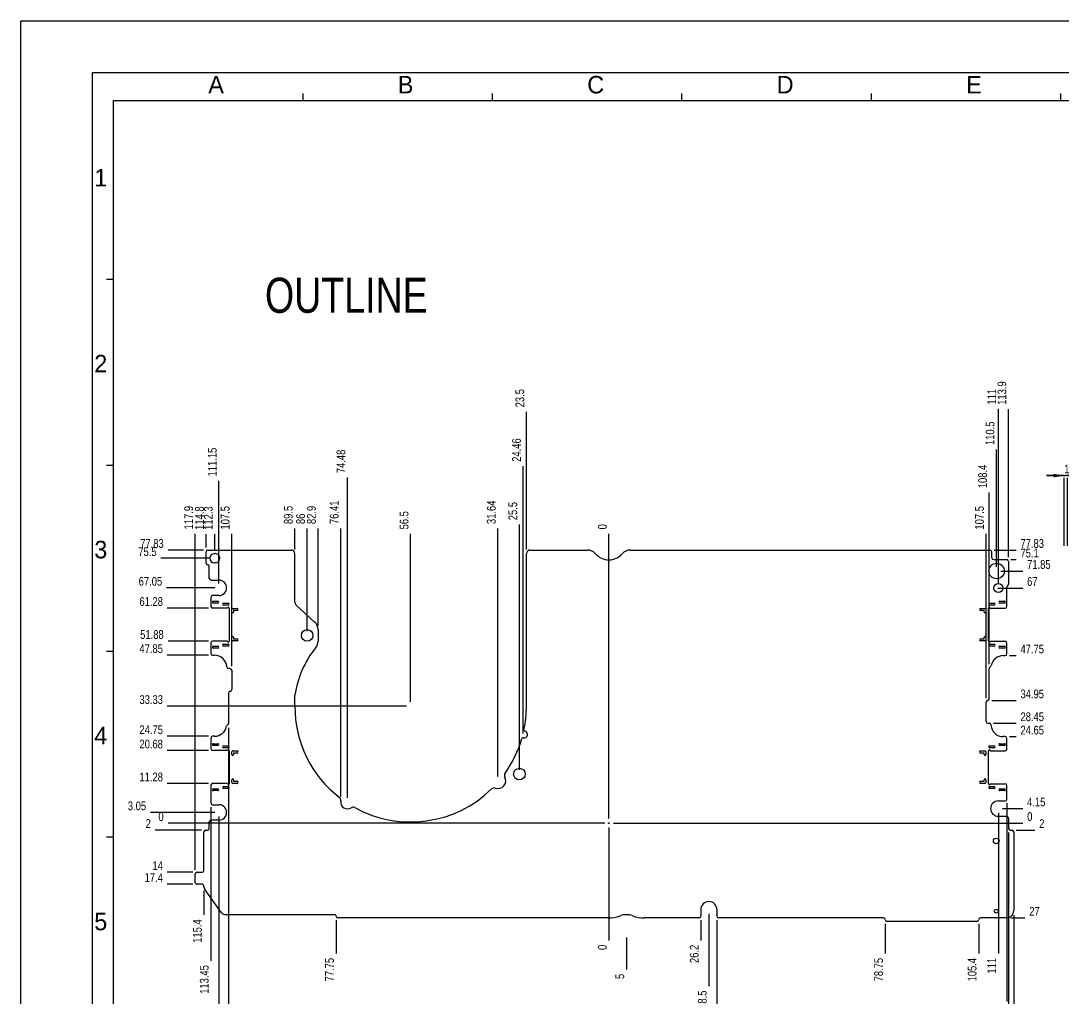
# Model space of a CAD drawing. Header units: millimetres. Extents: x 0 to 594, y 0 to 420.
# Drawn here: x 0 to 297.1, y 141.5 to 420 of the extents above; entities that cross this region are included whole.
import ezdxf

# ---------------------------------------------------------------- set-up
doc = ezdxf.new("R2010")
doc.units = ezdxf.units.MM
doc.header["$LTSCALE"] = 32.67
doc.layers.get('0').update_dxf_attribs({"linetype": 'CONTINUOUS'})
doc.styles.get("Standard").update_dxf_attribs({"font": 'txt', "width": 0.8})
doc.styles.add('TEXTSTYLE_2', font='txt')
doc.dimstyles.new('DIMSTYLE_1', dxfattribs={"dimtxt": 2.5, "dimasz": 3, "dimexe": 1.5, "dimexo": 1.2, "dimtad": 1, "dimdsep": 46, "dimtxsty": 'STANDARD', "dimblk": '_FILLED', "dimblk1": '_FILLED', "dimblk2": '_FILLED', "dimcen": 0.09, "dimazin": 2, "dimtp": 0.01, "dimtm": 0.01, "dimtfac": 1, "dimtofl": 0, "dimtmove": 0, "dimatfit": 3, "dimldrblk": '_FILLED', "dimfxl": 1, "dimtolj": 1, "dimarcsym": 0})
doc.dimstyles.new('DIMSTYLE_4', dxfattribs={"dimtxt": 2.5, "dimasz": 3, "dimexe": 1.5, "dimexo": 1.2, "dimtad": 0, "dimtih": 1, "dimtoh": 1, "dimdsep": 46, "dimtxsty": 'STANDARD', "dimblk": '_FILLED', "dimblk1": '_FILLED', "dimblk2": '_FILLED', "dimcen": 0.09, "dimazin": 2, "dimtp": 0.01, "dimtm": 0.01, "dimtfac": 1, "dimtofl": 0, "dimtmove": 0, "dimatfit": 3, "dimldrblk": '_FILLED', "dimfxl": 1, "dimtolj": 1, "dimarcsym": 0})

# ---------------------------------------------------------------- blocks, each defined once
blk = doc.blocks.new('_FILLED')
at = {"color": 0, "linetype": 'BYBLOCK'}
blk.add_solid([(0, 0), (-1, 0.167), (-1, -0.167)], dxfattribs=at)
blk = doc.blocks.new('*D0')
at = {"color": 7, "linetype": 'CONTINUOUS'}
for p, q in [((297.35, 290.39), (292.35, 290.39)), ((292.35, 290.39), (297.85, 290.39)), ((297.35, 270.38), (297.35, 289.76)), ((303.35, 290.39), (297.85, 290.39)), ((298.35, 290.39), (303.35, 290.39)), ((298.35, 270.38), (298.35, 289.76))]:
    blk.add_line(p, q, dxfattribs=at)
at = {"color": 7, "linetype": 'CONTINUOUS', "xscale": 3, "yscale": 3, "zscale": 3}
blk.add_blockref('_FILLED', (297.35, 290.39), dxfattribs=at)
at = {"color": 7, "linetype": 'CONTINUOUS', "xscale": 3, "yscale": 3, "zscale": 3, "rotation": 180}
blk.add_blockref('_FILLED', (298.35, 290.39), dxfattribs=at)
at = {"color": 7, "linetype": 'CONTINUOUS', "insert": (298.11, 293.51), "char_height": 2.5, "width": 2, "attachment_point": 2, "line_spacing_factor": 0.9}
blk.add_mtext('1', dxfattribs=at)
blk = doc.blocks.new('*D3')
at = {"color": 7, "linetype": 'CONTINUOUS'}
blk.add_line((51.5, 189.35), (38.31, 189.35), dxfattribs=at)
at = {"color": 7, "linetype": 'CONTINUOUS', "insert": (37.06, 192.47), "char_height": 2.5, "width": 2, "attachment_point": 3, "line_spacing_factor": 0.9}
blk.add_mtext('2', dxfattribs=at)
blk = doc.blocks.new('*D4')
at = {"color": 7, "linetype": 'CONTINUOUS'}
blk.add_line((166.4, 191.35), (41.96, 191.35), dxfattribs=at)
at = {"color": 7, "linetype": 'CONTINUOUS', "insert": (40.71, 194.47), "char_height": 2.5, "width": 2, "attachment_point": 3, "line_spacing_factor": 0.9}
blk.add_mtext('0', dxfattribs=at)
blk = doc.blocks.new('*D5')
at = {"color": 7, "linetype": 'CONTINUOUS'}
blk.add_line((49, 177.35), (41.74, 177.35), dxfattribs=at)
at = {"color": 7, "linetype": 'CONTINUOUS', "insert": (40.49, 180.47), "char_height": 2.5, "width": 4, "attachment_point": 3, "line_spacing_factor": 0.9}
blk.add_mtext('14', dxfattribs=at)
blk = doc.blocks.new('*D6')
at = {"color": 7, "linetype": 'CONTINUOUS'}
blk.add_line((49, 173.95), (41.74, 173.95), dxfattribs=at)
at = {"color": 7, "linetype": 'CONTINUOUS', "insert": (40.49, 177.07), "char_height": 2.5, "width": 8, "attachment_point": 3, "line_spacing_factor": 0.9}
blk.add_mtext('17.4', dxfattribs=at)
blk = doc.blocks.new('*D7')
at = {"color": 7, "linetype": 'CONTINUOUS'}
blk.add_line((53.45, 202.62), (41.74, 202.62), dxfattribs=at)
at = {"color": 7, "linetype": 'CONTINUOUS', "insert": (40.49, 205.75), "char_height": 2.5, "width": 10, "attachment_point": 3, "line_spacing_factor": 0.9}
blk.add_mtext('11.28', dxfattribs=at)
blk = doc.blocks.new('*D8')
at = {"color": 7, "linetype": 'CONTINUOUS'}
blk.add_line((53.45, 212.02), (41.74, 212.02), dxfattribs=at)
at = {"color": 7, "linetype": 'CONTINUOUS', "insert": (40.49, 215.15), "char_height": 2.5, "width": 10, "attachment_point": 3, "line_spacing_factor": 0.9}
blk.add_mtext('20.68', dxfattribs=at)
blk = doc.blocks.new('*D9')
at = {"color": 7, "linetype": 'CONTINUOUS'}
blk.add_line((53.45, 216.1), (41.74, 216.1), dxfattribs=at)
at = {"color": 7, "linetype": 'CONTINUOUS', "insert": (40.49, 219.22), "char_height": 2.5, "width": 10, "attachment_point": 3, "line_spacing_factor": 0.9}
blk.add_mtext('24.75', dxfattribs=at)
blk = doc.blocks.new('*D10')
at = {"color": 7, "linetype": 'CONTINUOUS'}
blk.add_line((53.45, 239.2), (41.74, 239.2), dxfattribs=at)
at = {"color": 7, "linetype": 'CONTINUOUS', "insert": (40.49, 242.32), "char_height": 2.5, "width": 10, "attachment_point": 3, "line_spacing_factor": 0.9}
blk.add_mtext('47.85', dxfattribs=at)
blk = doc.blocks.new('*D11')
at = {"color": 7, "linetype": 'CONTINUOUS'}
blk.add_line((53.45, 252.62), (41.74, 252.62), dxfattribs=at)
at = {"color": 7, "linetype": 'CONTINUOUS', "insert": (40.49, 255.75), "char_height": 2.5, "width": 10, "attachment_point": 3, "line_spacing_factor": 0.9}
blk.add_mtext('61.28', dxfattribs=at)
blk = doc.blocks.new('*D12')
at = {"color": 7, "linetype": 'CONTINUOUS'}
blk.add_line((53.45, 243.22), (41.96, 243.22), dxfattribs=at)
at = {"color": 7, "linetype": 'CONTINUOUS', "insert": (40.71, 246.35), "char_height": 2.5, "width": 10, "attachment_point": 3, "line_spacing_factor": 0.9}
blk.add_mtext('51.88', dxfattribs=at)
blk = doc.blocks.new('*D13')
at = {"color": 7, "linetype": 'CONTINUOUS'}
blk.add_line((166.3, 191.35), (41.96, 191.35), dxfattribs=at)
at = {"color": 7, "linetype": 'CONTINUOUS', "insert": (40.71, 194.47), "char_height": 2.5, "width": 2, "attachment_point": 3, "line_spacing_factor": 0.9}
blk.add_mtext('0', dxfattribs=at)
blk = doc.blocks.new('*D14')
at = {"color": 7, "linetype": 'CONTINUOUS'}
blk.add_line((52.1, 269.18), (41.96, 269.18), dxfattribs=at)
at = {"color": 7, "linetype": 'CONTINUOUS', "insert": (40.71, 272.3), "char_height": 2.5, "width": 10, "attachment_point": 3, "line_spacing_factor": 0.9}
blk.add_mtext('77.83', dxfattribs=at)
blk = doc.blocks.new('*D15')
at = {"color": 7, "linetype": 'CONTINUOUS'}
blk.add_line((277.4, 269.18), (283.66, 269.18), dxfattribs=at)
at = {"color": 7, "linetype": 'CONTINUOUS', "insert": (284.91, 272.3), "char_height": 2.5, "width": 10, "attachment_point": 1, "line_spacing_factor": 0.9}
blk.add_mtext('77.83', dxfattribs=at)
blk = doc.blocks.new('*D16')
at = {"color": 7, "linetype": 'CONTINUOUS'}
blk.add_line((168.9, 191.35), (285.58, 191.35), dxfattribs=at)
at = {"color": 7, "linetype": 'CONTINUOUS', "insert": (286.83, 194.47), "char_height": 2.5, "width": 2, "attachment_point": 1, "line_spacing_factor": 0.9}
blk.add_mtext('0', dxfattribs=at)
blk = doc.blocks.new('*D17')
at = {"color": 7, "linetype": 'CONTINUOUS'}
blk.add_line((282.2, 266.45), (283.66, 266.45), dxfattribs=at)
at = {"color": 7, "linetype": 'CONTINUOUS', "insert": (284.91, 269.57), "char_height": 2.5, "width": 8, "attachment_point": 1, "line_spacing_factor": 0.9}
blk.add_mtext('75.1', dxfattribs=at)
blk = doc.blocks.new('*D18')
at = {"color": 7, "linetype": 'CONTINUOUS'}
blk.add_line((281.75, 239.1), (283.66, 239.1), dxfattribs=at)
at = {"color": 7, "linetype": 'CONTINUOUS', "insert": (284.91, 242.22), "char_height": 2.5, "width": 10, "attachment_point": 1, "line_spacing_factor": 0.9}
blk.add_mtext('47.75', dxfattribs=at)
blk = doc.blocks.new('*D19')
at = {"color": 7, "linetype": 'CONTINUOUS'}
blk.add_line((276.75, 226.3), (283.66, 226.3), dxfattribs=at)
at = {"color": 7, "linetype": 'CONTINUOUS', "insert": (284.91, 229.42), "char_height": 2.5, "width": 10, "attachment_point": 1, "line_spacing_factor": 0.9}
blk.add_mtext('34.95', dxfattribs=at)
blk = doc.blocks.new('*D20')
at = {"color": 7, "linetype": 'CONTINUOUS'}
blk.add_line((277.2, 219.8), (283.66, 219.8), dxfattribs=at)
at = {"color": 7, "linetype": 'CONTINUOUS', "insert": (284.91, 222.92), "char_height": 2.5, "width": 10, "attachment_point": 1, "line_spacing_factor": 0.9}
blk.add_mtext('28.45', dxfattribs=at)
blk = doc.blocks.new('*D21')
at = {"color": 7, "linetype": 'CONTINUOUS'}
blk.add_line((281.75, 216), (283.66, 216), dxfattribs=at)
at = {"color": 7, "linetype": 'CONTINUOUS', "insert": (284.91, 219.12), "char_height": 2.5, "width": 10, "attachment_point": 1, "line_spacing_factor": 0.9}
blk.add_mtext('24.65', dxfattribs=at)
blk = doc.blocks.new('*D22')
at = {"color": 7, "linetype": 'CONTINUOUS'}
blk.add_line((282.2, 164.35), (286.17, 164.35), dxfattribs=at)
at = {"color": 7, "linetype": 'CONTINUOUS', "insert": (287.42, 167.47), "char_height": 2.5, "width": 4, "attachment_point": 1, "line_spacing_factor": 0.9}
blk.add_mtext('27', dxfattribs=at)
blk = doc.blocks.new('*D23')
at = {"color": 7, "linetype": 'CONTINUOUS'}
blk.add_line((276, 236.65), (276, 285.56), dxfattribs=at)
at = {"color": 7, "linetype": 'CONTINUOUS', "insert": (272.87, 286.81), "char_height": 2.5, "width": 10, "attachment_point": 1, "rotation": 90, "line_spacing_factor": 0.9}
blk.add_mtext('108.4', dxfattribs=at)
blk = doc.blocks.new('*D24')
at = {"color": 7, "linetype": 'CONTINUOUS'}
blk.add_line((167.6, 192.65), (167.6, 273.81), dxfattribs=at)
at = {"color": 7, "linetype": 'CONTINUOUS', "insert": (164.47, 275.06), "char_height": 2.5, "width": 2, "attachment_point": 1, "rotation": 90, "line_spacing_factor": 0.9}
blk.add_mtext('0', dxfattribs=at)
blk = doc.blocks.new('*D25')
at = {"color": 7, "linetype": 'CONTINUOUS'}
blk.add_line((275.1, 227), (275.1, 273.77), dxfattribs=at)
at = {"color": 7, "linetype": 'CONTINUOUS', "insert": (271.97, 275.02), "char_height": 2.5, "width": 10, "attachment_point": 1, "rotation": 90, "line_spacing_factor": 0.9}
blk.add_mtext('107.5', dxfattribs=at)
blk = doc.blocks.new('*D26')
at = {"color": 7, "linetype": 'CONTINUOUS'}
blk.add_line((60.1, 236.1), (60.1, 273.77), dxfattribs=at)
at = {"color": 7, "linetype": 'CONTINUOUS', "insert": (56.97, 275.02), "char_height": 2.5, "width": 10, "attachment_point": 1, "rotation": 90, "line_spacing_factor": 0.9}
blk.add_mtext('107.5', dxfattribs=at)
blk = doc.blocks.new('*D27')
at = {"color": 7, "linetype": 'CONTINUOUS'}
blk.add_line((49.7, 178.05), (49.7, 273.82), dxfattribs=at)
at = {"color": 7, "linetype": 'CONTINUOUS', "insert": (46.57, 275.07), "char_height": 2.5, "width": 10, "attachment_point": 1, "rotation": 90, "line_spacing_factor": 0.9}
blk.add_mtext('117.9', dxfattribs=at)
blk = doc.blocks.new('*D28')
at = {"color": 7, "linetype": 'CONTINUOUS'}
blk.add_line((59.2, 218.55), (59.2, 120.7), dxfattribs=at)
at = {"color": 7, "linetype": 'CONTINUOUS', "insert": (56.07, 119.45), "char_height": 2.5, "width": 10, "attachment_point": 3, "rotation": 90, "line_spacing_factor": 0.9}
blk.add_mtext('108.4', dxfattribs=at)
blk = doc.blocks.new('*D29')
at = {"color": 7, "linetype": 'CONTINUOUS'}
blk.add_line((167.6, 190.05), (167.6, 157.93), dxfattribs=at)
at = {"color": 7, "linetype": 'CONTINUOUS', "insert": (164.47, 156.68), "char_height": 2.5, "width": 2, "attachment_point": 3, "rotation": 90, "line_spacing_factor": 0.9}
blk.add_mtext('0', dxfattribs=at)
blk = doc.blocks.new('*D30')
at = {"color": 7, "linetype": 'CONTINUOUS'}
blk.add_line((54.15, 195.9), (54.15, 152.13), dxfattribs=at)
at = {"color": 7, "linetype": 'CONTINUOUS', "insert": (51.02, 150.88), "char_height": 2.5, "width": 12, "attachment_point": 3, "rotation": 90, "line_spacing_factor": 0.9}
blk.add_mtext('113.45', dxfattribs=at)
blk = doc.blocks.new('*D31')
at = {"color": 7, "linetype": 'CONTINUOUS'}
blk.add_line((52.2, 172.03), (52.2, 165.19), dxfattribs=at)
at = {"color": 7, "linetype": 'CONTINUOUS', "insert": (49.07, 163.94), "char_height": 2.5, "width": 10, "attachment_point": 3, "rotation": 90, "line_spacing_factor": 0.9}
blk.add_mtext('115.4', dxfattribs=at)
blk = doc.blocks.new('*D32')
at = {"color": 7, "linetype": 'CONTINUOUS'}
blk.add_line((193.8, 163.65), (193.8, 157.93), dxfattribs=at)
at = {"color": 7, "linetype": 'CONTINUOUS', "insert": (190.67, 156.68), "char_height": 2.5, "width": 8, "attachment_point": 3, "rotation": 90, "line_spacing_factor": 0.9}
blk.add_mtext('26.2', dxfattribs=at)
blk = doc.blocks.new('*D33')
at = {"color": 7, "linetype": 'CONTINUOUS'}
blk.add_line((198.4, 163.65), (198.4, 134.26), dxfattribs=at)
at = {"color": 7, "linetype": 'CONTINUOUS', "insert": (195.27, 133.01), "char_height": 2.5, "width": 8, "attachment_point": 3, "rotation": 90, "line_spacing_factor": 0.9}
blk.add_mtext('30.8', dxfattribs=at)
blk = doc.blocks.new('*D34')
at = {"color": 7, "linetype": 'CONTINUOUS'}
blk.add_line((283, 165.15), (283, 112.04), dxfattribs=at)
at = {"color": 7, "linetype": 'CONTINUOUS', "insert": (279.87, 110.79), "char_height": 2.5, "width": 10, "attachment_point": 3, "rotation": 90, "line_spacing_factor": 0.9}
blk.add_mtext('115.4', dxfattribs=at)
blk = doc.blocks.new('*D35')
at = {"color": 7, "linetype": 'CONTINUOUS'}
blk.add_line((281.5, 188.65), (281.5, 125.76), dxfattribs=at)
at = {"color": 7, "linetype": 'CONTINUOUS', "insert": (278.37, 124.51), "char_height": 2.5, "width": 10, "attachment_point": 3, "rotation": 90, "line_spacing_factor": 0.9}
blk.add_mtext('113.9', dxfattribs=at)
blk = doc.blocks.new('*D36')
at = {"color": 7, "linetype": 'CONTINUOUS'}
blk.add_line((281.05, 197), (281.05, 140.52), dxfattribs=at)
at = {"color": 7, "linetype": 'CONTINUOUS', "insert": (277.92, 139.27), "char_height": 2.5, "width": 12, "attachment_point": 3, "rotation": 90, "line_spacing_factor": 0.9}
blk.add_mtext('113.45', dxfattribs=at)
blk = doc.blocks.new('*D45')
at = {"color": 7, "linetype": 'CONTINUOUS'}
blk.add_line((53.95, 266.85), (39.94, 266.85), dxfattribs=at)
at = {"color": 7, "linetype": 'CONTINUOUS', "insert": (38.69, 269.97), "char_height": 2.5, "width": 8, "attachment_point": 3, "line_spacing_factor": 0.9}
blk.add_mtext('75.5', dxfattribs=at)
blk = doc.blocks.new('*D46')
at = {"color": 7, "linetype": 'CONTINUOUS'}
blk.add_line((166.3, 191.35), (41.95, 191.35), dxfattribs=at)
at = {"color": 7, "linetype": 'CONTINUOUS', "insert": (40.7, 194.47), "char_height": 2.5, "width": 2, "attachment_point": 3, "line_spacing_factor": 0.9}
blk.add_mtext('0', dxfattribs=at)
blk = doc.blocks.new('*D47')
at = {"color": 7, "linetype": 'CONTINUOUS'}
blk.add_line((55.25, 258.4), (41.52, 258.4), dxfattribs=at)
at = {"color": 7, "linetype": 'CONTINUOUS', "insert": (40.27, 261.52), "char_height": 2.5, "width": 10, "attachment_point": 3, "line_spacing_factor": 0.9}
blk.add_mtext('67.05', dxfattribs=at)
blk = doc.blocks.new('*D48')
at = {"color": 7, "linetype": 'CONTINUOUS'}
blk.add_line((55.25, 194.4), (36.95, 194.4), dxfattribs=at)
at = {"color": 7, "linetype": 'CONTINUOUS', "insert": (35.7, 197.52), "char_height": 2.5, "width": 8, "attachment_point": 3, "line_spacing_factor": 0.9}
blk.add_mtext('3.05', dxfattribs=at)
blk = doc.blocks.new('*D49')
at = {"color": 7, "linetype": 'CONTINUOUS'}
blk.add_line((52.8, 269.88), (52.8, 273.68), dxfattribs=at)
at = {"color": 7, "linetype": 'CONTINUOUS', "insert": (49.67, 274.93), "char_height": 2.5, "width": 10, "attachment_point": 1, "rotation": 90, "line_spacing_factor": 0.9}
blk.add_mtext('114.8', dxfattribs=at)
blk = doc.blocks.new('*D50')
at = {"color": 7, "linetype": 'CONTINUOUS'}
blk.add_line((167.6, 192.65), (167.6, 273.82), dxfattribs=at)
at = {"color": 7, "linetype": 'CONTINUOUS', "insert": (164.47, 275.07), "char_height": 2.5, "width": 2, "attachment_point": 1, "rotation": 90, "line_spacing_factor": 0.9}
blk.add_mtext('0', dxfattribs=at)
blk = doc.blocks.new('*D51')
at = {"color": 7, "linetype": 'CONTINUOUS'}
blk.add_line((56.45, 259.6), (56.45, 288.91), dxfattribs=at)
at = {"color": 7, "linetype": 'CONTINUOUS', "insert": (53.32, 290.16), "char_height": 2.5, "width": 12, "attachment_point": 1, "rotation": 90, "line_spacing_factor": 0.9}
blk.add_mtext('111.15', dxfattribs=at)
blk = doc.blocks.new('*D52')
at = {"color": 7, "linetype": 'CONTINUOUS'}
blk.add_line((55.3, 269.35), (55.3, 273.68), dxfattribs=at)
at = {"color": 7, "linetype": 'CONTINUOUS', "insert": (52.17, 274.93), "char_height": 2.5, "width": 10, "attachment_point": 1, "rotation": 90, "line_spacing_factor": 0.9}
blk.add_mtext('112.3', dxfattribs=at)
blk = doc.blocks.new('*D53')
at = {"color": 7, "linetype": 'CONTINUOUS'}
blk.add_line((167.6, 190.15), (167.6, 157.93), dxfattribs=at)
at = {"color": 7, "linetype": 'CONTINUOUS', "insert": (164.47, 156.68), "char_height": 2.5, "width": 2, "attachment_point": 3, "rotation": 90, "line_spacing_factor": 0.9}
blk.add_mtext('0', dxfattribs=at)
blk = doc.blocks.new('*D54')
at = {"color": 7, "linetype": 'CONTINUOUS'}
blk.add_line((89.85, 163.65), (89.85, 154.19), dxfattribs=at)
at = {"color": 7, "linetype": 'CONTINUOUS', "insert": (86.72, 152.94), "char_height": 2.5, "width": 10, "attachment_point": 3, "rotation": 90, "line_spacing_factor": 0.9}
blk.add_mtext('77.75', dxfattribs=at)
blk = doc.blocks.new('*D55')
at = {"color": 7, "linetype": 'CONTINUOUS'}
blk.add_line((56.45, 193.2), (56.45, 136.69), dxfattribs=at)
at = {"color": 7, "linetype": 'CONTINUOUS', "insert": (53.32, 135.44), "char_height": 2.5, "width": 12, "attachment_point": 3, "rotation": 90, "line_spacing_factor": 0.9}
blk.add_mtext('111.15', dxfattribs=at)
blk = doc.blocks.new('*D56')
at = {"color": 7, "linetype": 'CONTINUOUS'}
blk.add_line((172.6, 158.75), (172.6, 149.64), dxfattribs=at)
at = {"color": 7, "linetype": 'CONTINUOUS', "insert": (169.47, 148.39), "char_height": 2.5, "width": 2, "attachment_point": 3, "rotation": 90, "line_spacing_factor": 0.9}
blk.add_mtext('5', dxfattribs=at)
blk = doc.blocks.new('*D57')
at = {"color": 7, "linetype": 'CONTINUOUS'}
blk.add_line((246.35, 162.65), (246.35, 154.19), dxfattribs=at)
at = {"color": 7, "linetype": 'CONTINUOUS', "insert": (243.22, 152.94), "char_height": 2.5, "width": 10, "attachment_point": 3, "rotation": 90, "line_spacing_factor": 0.9}
blk.add_mtext('78.75', dxfattribs=at)
blk = doc.blocks.new('*D58')
at = {"color": 7, "linetype": 'CONTINUOUS'}
blk.add_line((273, 162.65), (273, 154.19), dxfattribs=at)
at = {"color": 7, "linetype": 'CONTINUOUS', "insert": (269.87, 152.94), "char_height": 2.5, "width": 10, "attachment_point": 3, "rotation": 90, "line_spacing_factor": 0.9}
blk.add_mtext('105.4', dxfattribs=at)
blk = doc.blocks.new('*D59')
at = {"color": 7, "linetype": 'CONTINUOUS'}
blk.add_line((246.35, 162.65), (246.35, 154.19), dxfattribs=at)
at = {"color": 7, "linetype": 'CONTINUOUS', "insert": (243.22, 152.94), "char_height": 2.5, "width": 10, "attachment_point": 3, "rotation": 90, "line_spacing_factor": 0.9}
blk.add_mtext('78.75', dxfattribs=at)
blk = doc.blocks.new('*D60')
at = {"color": 7, "linetype": 'CONTINUOUS'}
blk.add_line((278.6, 194.3), (278.6, 154.19), dxfattribs=at)
at = {"color": 7, "linetype": 'CONTINUOUS', "insert": (275.47, 152.94), "char_height": 2.5, "width": 6, "attachment_point": 3, "rotation": 90, "line_spacing_factor": 0.9}
blk.add_mtext('111', dxfattribs=at)
blk = doc.blocks.new('*D61')
at = {"color": 7, "linetype": 'CONTINUOUS'}
blk.add_line((281.5, 267.15), (281.5, 309.33), dxfattribs=at)
at = {"color": 7, "linetype": 'CONTINUOUS', "insert": (278.37, 310.58), "char_height": 2.5, "width": 10, "attachment_point": 1, "rotation": 90, "line_spacing_factor": 0.9}
blk.add_mtext('113.9', dxfattribs=at)
blk = doc.blocks.new('*D62')
at = {"color": 7, "linetype": 'CONTINUOUS'}
blk.add_line((167.6, 192.65), (167.6, 273.81), dxfattribs=at)
at = {"color": 7, "linetype": 'CONTINUOUS', "insert": (164.47, 275.06), "char_height": 2.5, "width": 2, "attachment_point": 1, "rotation": 90, "line_spacing_factor": 0.9}
blk.add_mtext('0', dxfattribs=at)
blk = doc.blocks.new('*D63')
at = {"color": 7, "linetype": 'CONTINUOUS'}
blk.add_line((278.1, 264.4), (278.1, 297.86), dxfattribs=at)
at = {"color": 7, "linetype": 'CONTINUOUS', "insert": (274.97, 299.11), "char_height": 2.5, "width": 10, "attachment_point": 1, "rotation": 90, "line_spacing_factor": 0.9}
blk.add_mtext('110.5', dxfattribs=at)
blk = doc.blocks.new('*D64')
at = {"color": 7, "linetype": 'CONTINUOUS'}
blk.add_line((278.6, 259.55), (278.6, 309.4), dxfattribs=at)
at = {"color": 7, "linetype": 'CONTINUOUS', "insert": (275.47, 310.65), "char_height": 2.5, "width": 6, "attachment_point": 1, "rotation": 90, "line_spacing_factor": 0.9}
blk.add_mtext('111', dxfattribs=at)
blk = doc.blocks.new('*D71')
at = {"color": 7, "linetype": 'CONTINUOUS'}
blk.add_line((78.1, 269.38), (78.1, 275.33), dxfattribs=at)
at = {"color": 7, "linetype": 'CONTINUOUS', "insert": (74.97, 276.58), "char_height": 2.5, "width": 8, "attachment_point": 1, "rotation": 90, "line_spacing_factor": 0.9}
blk.add_mtext('89.5', dxfattribs=at)
blk = doc.blocks.new('*D72')
at = {"color": 7, "linetype": 'CONTINUOUS'}
blk.add_line((167.6, 192.65), (167.6, 273.83), dxfattribs=at)
at = {"color": 7, "linetype": 'CONTINUOUS', "insert": (164.47, 275.08), "char_height": 2.5, "width": 2, "attachment_point": 1, "rotation": 90, "line_spacing_factor": 0.9}
blk.add_mtext('0', dxfattribs=at)
blk = doc.blocks.new('*D73')
at = {"color": 7, "linetype": 'CONTINUOUS'}
blk.add_line((84.7, 247.67), (84.7, 275.33), dxfattribs=at)
at = {"color": 7, "linetype": 'CONTINUOUS', "insert": (81.57, 276.58), "char_height": 2.5, "width": 8, "attachment_point": 1, "rotation": 90, "line_spacing_factor": 0.9}
blk.add_mtext('82.9', dxfattribs=at)
blk = doc.blocks.new('*D74')
at = {"color": 7, "linetype": 'CONTINUOUS'}
blk.add_line((81.6, 246.05), (81.6, 275.33), dxfattribs=at)
at = {"color": 7, "linetype": 'CONTINUOUS', "insert": (78.47, 276.58), "char_height": 2.5, "width": 4, "attachment_point": 1, "rotation": 90, "line_spacing_factor": 0.9}
blk.add_mtext('86', dxfattribs=at)
blk = doc.blocks.new('*D75')
at = {"color": 7, "linetype": 'CONTINUOUS'}
blk.add_line((144.1, 269.38), (144.1, 308.6), dxfattribs=at)
at = {"color": 7, "linetype": 'CONTINUOUS', "insert": (140.97, 309.85), "char_height": 2.5, "width": 8, "attachment_point": 1, "rotation": 90, "line_spacing_factor": 0.9}
blk.add_mtext('23.5', dxfattribs=at)
blk = doc.blocks.new('*D76')
at = {"color": 7, "linetype": 'CONTINUOUS'}
blk.add_line((142.1, 206.55), (142.1, 276.42), dxfattribs=at)
at = {"color": 7, "linetype": 'CONTINUOUS', "insert": (138.97, 277.67), "char_height": 2.5, "width": 8, "attachment_point": 1, "rotation": 90, "line_spacing_factor": 0.9}
blk.add_mtext('25.5', dxfattribs=at)
blk = doc.blocks.new('*D77')
at = {"color": 7, "linetype": 'CONTINUOUS'}
blk.add_line((91.19, 198.89), (91.19, 275.33), dxfattribs=at)
at = {"color": 7, "linetype": 'CONTINUOUS', "insert": (88.06, 276.58), "char_height": 2.5, "width": 10, "attachment_point": 1, "rotation": 90, "line_spacing_factor": 0.9}
blk.add_mtext('76.41', dxfattribs=at)
blk = doc.blocks.new('*D78')
at = {"color": 7, "linetype": 'CONTINUOUS'}
blk.add_line((135.96, 204.65), (135.96, 275.33), dxfattribs=at)
at = {"color": 7, "linetype": 'CONTINUOUS', "insert": (132.83, 276.58), "char_height": 2.5, "width": 10, "attachment_point": 1, "rotation": 90, "line_spacing_factor": 0.9}
blk.add_mtext('31.64', dxfattribs=at)
blk = doc.blocks.new('*D79')
at = {"color": 7, "linetype": 'CONTINUOUS'}
blk.add_line((93.11, 198.57), (93.11, 289.84), dxfattribs=at)
at = {"color": 7, "linetype": 'CONTINUOUS', "insert": (89.99, 291.09), "char_height": 2.5, "width": 10, "attachment_point": 1, "rotation": 90, "line_spacing_factor": 0.9}
blk.add_mtext('74.48', dxfattribs=at)
blk = doc.blocks.new('*D80')
at = {"color": 7, "linetype": 'CONTINUOUS'}
blk.add_line((143.14, 216.86), (143.14, 293.07), dxfattribs=at)
at = {"color": 7, "linetype": 'CONTINUOUS', "insert": (140.01, 294.32), "char_height": 2.5, "width": 10, "attachment_point": 1, "rotation": 90, "line_spacing_factor": 0.9}
blk.add_mtext('24.46', dxfattribs=at)
blk = doc.blocks.new('*D81')
at = {"color": 7, "linetype": 'CONTINUOUS'}
blk.add_line((49.7, 178.05), (49.7, 273.81), dxfattribs=at)
at = {"color": 7, "linetype": 'CONTINUOUS', "insert": (46.57, 275.06), "char_height": 2.5, "width": 10, "attachment_point": 1, "rotation": 90, "line_spacing_factor": 0.9}
blk.add_mtext('117.9', dxfattribs=at)
blk = doc.blocks.new('*D82')
at = {"color": 7, "linetype": 'CONTINUOUS'}
blk.add_line((167.6, 192.65), (167.6, 273.81), dxfattribs=at)
at = {"color": 7, "linetype": 'CONTINUOUS', "insert": (164.47, 275.06), "char_height": 2.5, "width": 2, "attachment_point": 1, "rotation": 90, "line_spacing_factor": 0.9}
blk.add_mtext('0', dxfattribs=at)
blk = doc.blocks.new('*D83')
at = {"color": 7, "linetype": 'CONTINUOUS'}
blk.add_line((111.1, 225.88), (111.1, 273.81), dxfattribs=at)
at = {"color": 7, "linetype": 'CONTINUOUS', "insert": (107.97, 275.06), "char_height": 2.5, "width": 8, "attachment_point": 1, "rotation": 90, "line_spacing_factor": 0.9}
blk.add_mtext('56.5', dxfattribs=at)
blk = doc.blocks.new('*D84')
at = {"color": 7, "linetype": 'CONTINUOUS'}
blk.add_line((53.45, 202.62), (41.75, 202.62), dxfattribs=at)
at = {"color": 7, "linetype": 'CONTINUOUS', "insert": (40.5, 205.75), "char_height": 2.5, "width": 10, "attachment_point": 3, "line_spacing_factor": 0.9}
blk.add_mtext('11.28', dxfattribs=at)
blk = doc.blocks.new('*D85')
at = {"color": 7, "linetype": 'CONTINUOUS'}
blk.add_line((166.3, 191.35), (41.96, 191.35), dxfattribs=at)
at = {"color": 7, "linetype": 'CONTINUOUS', "insert": (40.71, 194.47), "char_height": 2.5, "width": 2, "attachment_point": 3, "line_spacing_factor": 0.9}
blk.add_mtext('0', dxfattribs=at)
blk = doc.blocks.new('*D86')
at = {"color": 7, "linetype": 'CONTINUOUS'}
blk.add_line((109.9, 224.68), (41.75, 224.68), dxfattribs=at)
at = {"color": 7, "linetype": 'CONTINUOUS', "insert": (40.5, 227.8), "char_height": 2.5, "width": 10, "attachment_point": 3, "line_spacing_factor": 0.9}
blk.add_mtext('33.33', dxfattribs=at)
blk = doc.blocks.new('*D87')
at = {"color": 7, "linetype": 'CONTINUOUS'}
blk.add_line((283.7, 189.35), (289, 189.35), dxfattribs=at)
at = {"color": 7, "linetype": 'CONTINUOUS', "insert": (290.25, 192.47), "char_height": 2.5, "width": 2, "attachment_point": 1, "line_spacing_factor": 0.9}
blk.add_mtext('2', dxfattribs=at)
blk = doc.blocks.new('*D88')
at = {"color": 7, "linetype": 'CONTINUOUS'}
blk.add_line((168.9, 191.35), (285.55, 191.35), dxfattribs=at)
at = {"color": 7, "linetype": 'CONTINUOUS', "insert": (286.8, 194.47), "char_height": 2.5, "width": 2, "attachment_point": 1, "line_spacing_factor": 0.9}
blk.add_mtext('0', dxfattribs=at)
blk = doc.blocks.new('*D89')
at = {"color": 7, "linetype": 'CONTINUOUS'}
blk.add_line((279.8, 195.5), (285.55, 195.5), dxfattribs=at)
at = {"color": 7, "linetype": 'CONTINUOUS', "insert": (286.8, 198.62), "char_height": 2.5, "width": 8, "attachment_point": 1, "line_spacing_factor": 0.9}
blk.add_mtext('4.15', dxfattribs=at)
blk = doc.blocks.new('*D90')
at = {"color": 7, "linetype": 'CONTINUOUS'}
blk.add_line((279.3, 263.2), (285.55, 263.2), dxfattribs=at)
at = {"color": 7, "linetype": 'CONTINUOUS', "insert": (286.8, 266.32), "char_height": 2.5, "width": 10, "attachment_point": 1, "line_spacing_factor": 0.9}
blk.add_mtext('71.85', dxfattribs=at)
blk = doc.blocks.new('*D91')
at = {"color": 7, "linetype": 'CONTINUOUS'}
blk.add_line((278.5, 258.35), (285.55, 258.35), dxfattribs=at)
at = {"color": 7, "linetype": 'CONTINUOUS', "insert": (286.8, 261.47), "char_height": 2.5, "width": 4, "attachment_point": 1, "line_spacing_factor": 0.9}
blk.add_mtext('67', dxfattribs=at)
blk = doc.blocks.new('*D92')
at = {"color": 7, "linetype": 'CONTINUOUS'}
blk.add_line((283, 165.15), (283, 112.03), dxfattribs=at)
at = {"color": 7, "linetype": 'CONTINUOUS', "insert": (279.87, 110.78), "char_height": 2.5, "width": 10, "attachment_point": 3, "rotation": 90, "line_spacing_factor": 0.9}
blk.add_mtext('115.4', dxfattribs=at)
blk = doc.blocks.new('*D93')
at = {"color": 7, "linetype": 'CONTINUOUS'}
blk.add_line((167.6, 190.05), (167.6, 157.93), dxfattribs=at)
at = {"color": 7, "linetype": 'CONTINUOUS', "insert": (164.47, 156.68), "char_height": 2.5, "width": 2, "attachment_point": 3, "rotation": 90, "line_spacing_factor": 0.9}
blk.add_mtext('0', dxfattribs=at)
blk = doc.blocks.new('*D94')
at = {"color": 7, "linetype": 'CONTINUOUS'}
blk.add_line((196.1, 165.5), (196.1, 144.88), dxfattribs=at)
at = {"color": 7, "linetype": 'CONTINUOUS', "insert": (192.97, 143.63), "char_height": 2.5, "width": 8, "attachment_point": 3, "rotation": 90, "line_spacing_factor": 0.9}
blk.add_mtext('28.5', dxfattribs=at)

msp = doc.modelspace()

# ---------------------------------------------------------------- linework, layer by layer
at = {"color": 7, "linetype": 'CONTINUOUS'}
for p, q in [((0, 0), (0, 420)), ((0, 420), (594, 420)), ((20.422, 20.309), (20.422, 405.309)), ((20.422, 405.309), (571.422, 405.309)), ((80.422, 397.309), (80.422, 399.309)), ((134.422, 397.309), (134.422, 399.309)), ((188.422, 397.309), (188.422, 399.309)), ((242.422, 397.309), (242.422, 399.309)), ((296.422, 397.309), (296.422, 399.309)), ((26.422, 28.309), (26.422, 397.309)), ((26.422, 397.309), (564.922, 397.309)), ((26.422, 346.309), (24.422, 346.309)), ((26.422, 293.309), (24.422, 293.309)), ((52.797, 265.479), (52.797, 268.679)), ((53.297, 269.179), (77.097, 269.179)), ((55.147, 268.149), (55.447, 268.149)), ((78.097, 254.336), (78.097, 268.179)), ((144.097, 224.679), (144.097, 268.179)), ((145.097, 269.179), (161.534, 269.179)), ((173.659, 269.179), (276.197, 269.179)), ((276.697, 266.949), (276.697, 268.679)), ((53.697, 261.099), (53.697, 264.494)), ((55.447, 265.549), (55.147, 265.549)), ((277.197, 266.449), (280.997, 266.449)), ((281.497, 265.949), (281.497, 259.437)), ((54.197, 260.599), (56.447, 260.599)), ((281.047, 253.074), (281.047, 258.612)), ((54.147, 255.699), (54.147, 253.124)), ((56.447, 256.199), (54.647, 256.199)), ((58.892, 252.624), (54.647, 252.624)), ((54.862, 254.594), (56.169, 254.594)), ((56.162, 254.044), (54.862, 254.044)), ((57.762, 253.994), (59.069, 253.994)), ((59.062, 253.444), (57.762, 253.444)), ((59.392, 252.624), (59.392, 243.224)), ((60.392, 252.519), (61.642, 252.519)), ((78.417, 253.602), (83.736, 248.669)), ((273.552, 252.519), (274.802, 252.519)), ((275.802, 243.174), (275.802, 252.574)), ((276.124, 253.994), (277.432, 253.994)), ((277.432, 253.444), (276.132, 253.444)), ((276.302, 252.574), (280.547, 252.574)), ((279.024, 254.594), (280.332, 254.594)), ((280.332, 254.044), (279.032, 254.044)), ((60.162, 251.494), (60.162, 252.289)), ((60.612, 251.919), (60.612, 251.494)), ((61.642, 251.919), (60.612, 251.919)), ((274.582, 251.919), (273.552, 251.919)), ((274.582, 251.494), (274.582, 251.919)), ((275.032, 252.289), (275.032, 251.494)), ((60.162, 243.509), (60.162, 244.304)), ((60.612, 244.304), (60.612, 243.879)), ((60.612, 243.879), (61.642, 243.879)), ((84.697, 246.47), (84.697, 243.254)), ((273.552, 243.879), (274.582, 243.879)), ((274.582, 243.879), (274.582, 244.304)), ((275.032, 244.304), (275.032, 243.509)), ((54.147, 242.724), (54.147, 239.699)), ((58.892, 243.224), (54.647, 243.224)), ((54.862, 241.754), (56.162, 241.754)), ((56.169, 241.204), (54.862, 241.204)), ((57.762, 242.354), (59.062, 242.354)), ((59.069, 241.804), (57.762, 241.804)), ((61.642, 243.279), (60.392, 243.279)), ((274.802, 243.279), (273.552, 243.279)), ((277.432, 241.804), (276.124, 241.804)), ((276.132, 242.354), (277.432, 242.354)), ((276.302, 243.174), (280.547, 243.174)), ((280.332, 241.204), (279.024, 241.204)), ((279.032, 241.754), (280.332, 241.754)), ((281.047, 239.599), (281.047, 242.674)), ((26.422, 240.309), (24.422, 240.309)), ((54.647, 239.199), (55.197, 239.199)), ((279.997, 239.099), (280.547, 239.099)), ((59.597, 235.399), (59.192, 235.399)), ((60.097, 234.899), (60.097, 229.399)), ((275.997, 226.794), (275.997, 235.449)), ((59.197, 228.404), (59.197, 219.749)), ((78.097, 224.679), (78.097, 227.864)), ((275.097, 220.299), (275.097, 225.799)), ((275.597, 219.799), (276.002, 219.799)), ((54.147, 215.599), (54.147, 212.524)), ((55.197, 216.099), (54.647, 216.099)), ((54.862, 213.994), (56.169, 213.994)), ((279.024, 213.994), (280.332, 213.994)), ((280.547, 215.999), (279.997, 215.999)), ((281.047, 212.474), (281.047, 215.499)), ((58.892, 212.024), (54.647, 212.024)), ((56.162, 213.444), (54.862, 213.444)), ((57.762, 213.394), (59.069, 213.394)), ((59.062, 212.844), (57.762, 212.844)), ((59.392, 212.024), (59.392, 202.624)), ((60.162, 210.894), (60.162, 211.689)), ((60.392, 211.919), (61.642, 211.919)), ((60.612, 211.319), (60.612, 210.894)), ((61.642, 211.319), (60.612, 211.319)), ((273.552, 211.919), (274.802, 211.919)), ((274.582, 211.319), (273.552, 211.319)), ((274.582, 210.894), (274.582, 211.319)), ((275.032, 211.689), (275.032, 210.894)), ((275.802, 202.574), (275.802, 211.974)), ((276.124, 213.394), (277.432, 213.394)), ((277.432, 212.844), (276.132, 212.844)), ((276.302, 211.974), (280.547, 211.974)), ((280.332, 213.444), (279.032, 213.444)), ((54.147, 202.124), (54.147, 197.099)), ((58.892, 202.624), (54.647, 202.624)), ((60.162, 202.909), (60.162, 203.704)), ((61.642, 202.679), (60.392, 202.679)), ((60.612, 203.704), (60.612, 203.279)), ((60.612, 203.279), (61.642, 203.279)), ((273.552, 203.279), (274.582, 203.279)), ((274.802, 202.679), (273.552, 202.679)), ((274.582, 203.279), (274.582, 203.704)), ((275.032, 203.704), (275.032, 202.909)), ((276.302, 202.574), (280.547, 202.574)), ((281.047, 198.199), (281.047, 202.074)), ((54.862, 201.154), (56.162, 201.154)), ((56.169, 200.604), (54.862, 200.604)), ((57.762, 201.754), (59.062, 201.754)), ((59.069, 201.204), (57.762, 201.204)), ((277.432, 201.204), (276.124, 201.204)), ((276.132, 201.754), (277.432, 201.754)), ((280.332, 200.604), (279.024, 200.604)), ((279.032, 201.154), (280.332, 201.154)), ((54.647, 196.599), (56.447, 196.599)), ((278.597, 197.699), (280.547, 197.699)), ((278.597, 193.299), (280.997, 193.299)), ((53.697, 189.849), (53.697, 191.699)), ((56.447, 192.199), (54.197, 192.199)), ((167.697, 191.349), (167.497, 191.349)), ((167.597, 191.449), (167.597, 191.249)), ((281.497, 192.799), (281.497, 189.849)), ((26.422, 187.309), (24.422, 187.309)), ((52.197, 177.849), (52.197, 188.849)), ((52.697, 189.349), (53.197, 189.349)), ((281.997, 189.349), (282.497, 189.349)), ((282.997, 188.849), (282.997, 166.349)), ((49.697, 174.449), (49.697, 176.849)), ((50.197, 177.349), (51.697, 177.349)), ((51.697, 173.949), (50.197, 173.949)), ((52.197, 173.233), (52.197, 173.449)), ((57.198, 165.776), (52.377, 172.66)), ((193.797, 166.699), (193.797, 164.849)), ((198.397, 166.699), (198.397, 164.849)), ((58.017, 165.349), (89.347, 165.349)), ((167.427, 164.349), (90.347, 164.349)), ((193.297, 164.349), (177.767, 164.349)), ((245.847, 164.349), (198.897, 164.349)), ((280.997, 164.349), (273.497, 164.349)), ((272.497, 163.349), (246.847, 163.349))]:
    msp.add_line(p, q, dxfattribs=at)
for centre, radius in [((278.097, 263.199), 2.2), ((278.597, 258.349), 1.3), ((81.597, 244.849), 1.65), ((142.097, 205.349), 1.65), ((167.597, 191.349), 0.1), ((277.997, 186.271), 0.8), ((277.997, 166.271), 0.55)]:
    msp.add_circle(centre, radius, dxfattribs=at)
for centre, radius, start, end in [((53.297, 268.679), 0.5, 90, 180), ((55.147, 266.849), 1.3, 90, 270), ((55.447, 266.849), 1.3, 270, 90), ((77.097, 268.179), 1, 0, 90), ((145.097, 268.179), 1, 90, 180), ((161.534, 266.179), 3, 40.73036, 90), ((167.597, 271.399), 5, 220.73036, 319.26964), ((173.659, 266.179), 3, 90, 139.26964), ((276.197, 268.679), 0.5, 0, 90), ((53.297, 265.479), 0.5, 180, 264.26083), ((53.197, 264.484), 0.5, 0, 84.26083), ((277.197, 266.949), 0.5, 180, 270), ((280.997, 265.949), 0.5, 0, 90), ((54.197, 261.099), 0.5, 180, 270), ((56.447, 258.399), 2.2, 270, 90), ((281.547, 258.612), 0.5, 123.36701, 180), ((280.997, 259.447), 0.5, 303.36701, 360), ((54.647, 255.699), 0.5, 90, 180), ((54.647, 253.124), 0.5, 180, 270), ((54.862, 254.319), 0.275, 90, 270), ((56.162, 254.319), 0.275, 270, 88.44336), ((57.762, 253.719), 0.275, 90, 270), ((59.142, 252.624), 0.25, 0, 180), ((59.062, 253.719), 0.275, 270, 88.44336), ((60.392, 252.289), 0.23, 90, 180), ((61.642, 252.219), 0.3, 270, 90), ((79.097, 254.336), 1, 180, 227.16), ((273.552, 252.219), 0.3, 90, 270), ((274.802, 252.289), 0.23, 0, 90), ((276.052, 252.574), 0.25, 0, 180), ((276.132, 253.719), 0.275, 91.55664, 270), ((277.432, 253.719), 0.275, 270, 90), ((279.032, 254.319), 0.275, 91.55664, 270), ((280.332, 254.319), 0.275, 270, 90), ((280.547, 253.074), 0.5, 270, 360), ((60.387, 251.494), 0.225, 180, 360), ((274.807, 251.494), 0.225, 180, 360), ((81.697, 246.47), 3, 0, 47.16), ((60.387, 244.304), 0.225, 0, 180), ((61.642, 243.579), 0.3, 270, 90), ((273.552, 243.579), 0.3, 90, 270), ((274.807, 244.304), 0.225, 0, 180), ((54.647, 242.724), 0.5, 90, 180), ((54.862, 241.479), 0.275, 90, 270), ((56.162, 241.479), 0.275, 271.55664, 90), ((57.762, 242.079), 0.275, 90, 270), ((59.142, 243.224), 0.25, 180, 360), ((59.062, 242.079), 0.275, 271.55664, 90), ((60.392, 243.509), 0.23, 180, 270), ((106.457, 223.459), 28.7, 141.35888, 171.17193), ((81.697, 243.254), 3, 321.35888, 360), ((274.802, 243.509), 0.23, 270, 360), ((276.052, 243.174), 0.25, 180, 360), ((276.132, 242.079), 0.275, 90, 268.44336), ((277.432, 242.079), 0.275, 270, 90), ((279.032, 241.479), 0.275, 90, 268.44336), ((280.332, 241.479), 0.275, 270, 90), ((280.547, 242.674), 0.5, 0, 90), ((54.647, 239.699), 0.5, 180, 270), ((55.197, 235.699), 3.5, 2.86598, 90), ((279.997, 235.599), 3.5, 90, 169.14052), ((280.547, 239.599), 0.5, 270, 360), ((59.192, 235.899), 0.5, 182.86598, 270), ((59.597, 234.899), 0.5, 0, 90), ((276.497, 235.449), 0.5, 115.36408, 180), ((276.068, 236.353), 0.5, 295.36408, 349.14052), ((59.697, 228.404), 0.5, 95.73917, 180), ((59.597, 229.399), 0.5, 275.73917, 360), ((275.597, 225.799), 0.5, 95.73917, 180), ((275.497, 226.794), 0.5, 275.73917, 360), ((111.097, 224.679), 33, 180, 232.08233), ((111.097, 224.679), 33, 348.23734, 360), ((275.597, 220.299), 0.5, 180, 270), ((55.197, 219.599), 3.5, 270, 349.14052), ((59.125, 218.846), 0.5, 115.36408, 169.14052), ((58.697, 219.749), 0.5, 295.36408, 360), ((143.393, 216.627), 1, 255.18021, 76.81979), ((143.697, 217.891), 0.3, 168.23734, 255.21541), ((276.002, 219.299), 0.5, 2.86598, 90), ((279.997, 219.499), 3.5, 182.86598, 270), ((54.647, 215.599), 0.5, 90, 180), ((54.862, 213.719), 0.275, 90, 270), ((56.162, 213.719), 0.275, 270, 88.44336), ((111.097, 224.679), 33, 324.61671, 343.76266), ((143.068, 215.368), 0.3, 76.78459, 163.76266), ((279.032, 213.719), 0.275, 91.55664, 270), ((280.332, 213.719), 0.275, 270, 90), ((280.547, 215.499), 0.5, 0, 90), ((54.647, 212.524), 0.5, 180, 270), ((57.762, 213.119), 0.275, 90, 270), ((59.142, 212.024), 0.25, 0, 180), ((59.062, 213.119), 0.275, 270, 88.44336), ((60.392, 211.689), 0.23, 90, 180), ((61.642, 211.619), 0.3, 270, 90), ((273.552, 211.619), 0.3, 90, 270), ((274.802, 211.689), 0.23, 0, 90), ((276.052, 211.974), 0.25, 0, 180), ((276.132, 213.119), 0.275, 91.55664, 270), ((277.432, 213.119), 0.275, 270, 90), ((280.547, 212.474), 0.5, 270, 360), ((60.387, 210.894), 0.225, 180, 360), ((274.807, 210.894), 0.225, 180, 360), ((138.817, 204.992), 1, 144.61671, 208.409), ((54.647, 202.124), 0.5, 90, 180), ((59.142, 202.624), 0.25, 180, 360), ((60.387, 203.704), 0.225, 0, 180), ((60.392, 202.909), 0.23, 180, 270), ((61.642, 202.979), 0.3, 270, 90), ((135.958, 203.446), 2.25, 250.591, 28.409), ((273.552, 202.979), 0.3, 90, 270), ((274.807, 203.704), 0.225, 0, 180), ((274.802, 202.909), 0.23, 270, 360), ((276.052, 202.574), 0.25, 180, 360), ((280.547, 202.074), 0.5, 0, 90), ((54.862, 200.879), 0.275, 90, 270), ((56.162, 200.879), 0.275, 271.55664, 90), ((57.762, 201.479), 0.275, 90, 270), ((59.062, 201.479), 0.275, 271.55664, 90), ((111.097, 224.679), 33, 241.17767, 314.38329), ((134.878, 200.38), 1, 70.591, 134.38329), ((276.132, 201.479), 0.275, 90, 268.44336), ((277.432, 201.479), 0.275, 270, 90), ((279.032, 200.879), 0.275, 90, 268.44336), ((280.332, 200.879), 0.275, 270, 90), ((54.647, 197.099), 0.5, 180, 270), ((56.447, 194.399), 2.2, 270, 90), ((90.203, 197.857), 1, 350.58929, 52.08233), ((93.113, 197.375), 1.95, 170.58929, 302.67071), ((278.597, 195.499), 2.2, 90, 270), ((280.547, 198.199), 0.5, 270, 360), ((94.705, 194.891), 1, 61.17767, 122.67071), ((280.997, 192.799), 0.5, 0, 90), ((54.197, 191.699), 0.5, 90, 180), ((52.697, 188.849), 0.5, 90, 180), ((53.197, 189.849), 0.5, 270, 360), ((281.997, 189.849), 0.5, 180, 270), ((282.497, 188.849), 0.5, 0, 90), ((50.197, 176.849), 0.5, 90, 180), ((51.697, 177.849), 0.5, 270, 360), ((50.197, 174.449), 0.5, 180, 270), ((51.697, 173.449), 0.5, 0, 90), ((53.197, 173.233), 1, 180, 215), ((196.097, 166.699), 2.3, 0, 180), ((58.017, 166.349), 1, 215, 270), ((89.347, 164.849), 0.5, 0, 90), ((90.347, 164.849), 0.5, 180, 270), ((167.427, 174.349), 10, 270, 289.74992), ((172.597, 159.949), 5.3, 70.25008, 109.74992), ((177.767, 174.349), 10, 250.25008, 270), ((193.297, 164.849), 0.5, 270, 360), ((198.897, 164.849), 0.5, 180, 270), ((245.847, 163.849), 0.5, 0, 90), ((246.847, 163.849), 0.5, 180, 270), ((272.497, 163.849), 0.5, 270, 360), ((273.497, 163.849), 0.5, 90, 180), ((280.997, 166.349), 2, 270, 360)]:
    msp.add_arc(centre, radius, start, end, dxfattribs=at)

# ---------------------------------------------------------------- texts
at = {"color": 7, "linetype": 'CONTINUOUS', "char_height": 5, "width": 5, "attachment_point": 1, "line_spacing_factor": 0.9, "style": 'TEXTSTYLE_2'}
for s, insert in [('A', (53.422, 404.309)), ('B', (107.422, 404.309)), ('C', (161.422, 404.309)), ('D', (215.422, 404.309)), ('E', (269.422, 404.309)), ('1', (20.922, 377.809)), ('2', (20.922, 324.809)), ('3', (20.922, 271.809)), ('4', (20.922, 218.809)), ('5', (20.922, 165.809))]:
    msp.add_mtext(s, dxfattribs=dict(at, insert=insert))
at = {"color": 7, "linetype": 'CONTINUOUS', "insert": (69.582, 346.793), "char_height": 10, "width": 56, "attachment_point": 1, "line_spacing_factor": 0.9}
msp.add_mtext('OUTLINE', dxfattribs=at)

# ---------------------------------------------------------------- dimensions: what is measured, and where the dimension line sits
at = {"color": 7, "linetype": 'CONTINUOUS'}
for feature_location, offset, dtype, origin, picture, middle in [((281.497, 267.149), (0, 42.18), 1, (167.597, 191.449), '*D61', (279.622, 315.829)), ((144.097, 269.379), (0, 39.22), 1, (167.597, 268.179), '*D75', (142.222, 313.912)), ((278.597, 259.549), (0, 49.852), 1, (167.597, 258.349), '*D64', (276.722, 313.651)), ((278.097, 264.399), (0, 33.465), 1, (167.597, 263.199), '*D63', (276.222, 304.427)), ((143.137, 216.86), (0, 76.208), 1, (167.597, 215.66), '*D80', (141.262, 299.318)), ((56.447, 259.599), (0, 29.311), 1, (167.597, 258.399), '*D51', (54.572, 296.472)), ((93.113, 198.575), (0, 91.269), 1, (167.597, 197.375), '*D79', (91.238, 296.156)), ((275.997, 236.649), (0, 48.912), 1, (167.597, 191.449), '*D23', (274.122, 292.124)), ((91.189, 198.893), (0, 76.441), 1, (167.597, 197.693), '*D77', (89.314, 281.335)), ((135.958, 204.646), (0, 70.689), 1, (167.597, 203.446), '*D78', (134.083, 281.647)), ((142.097, 206.549), (0, 69.873), 1, (167.597, 205.349), '*D76', (140.222, 281.734)), ((49.697, 178.049), (0, 95.767), 1, (167.597, 176.849), '*D27', (47.822, 280.316)), ((49.697, 178.049), (0, 95.766), 1, (167.597, 191.449), '*D81', (47.822, 280.315)), ((52.797, 269.879), (0, 3.804), 1, (167.597, 191.449), '*D49', (50.922, 280.246)), ((55.297, 269.349), (0, 4.334), 1, (167.597, 268.149), '*D52', (53.422, 280.246)), ((60.097, 236.099), (0, 37.676), 1, (167.597, 234.899), '*D26', (58.222, 280.337)), ((78.097, 269.379), (0, 5.956), 1, (167.597, 191.449), '*D71', (76.222, 280.585)), ((84.697, 247.67), (0, 27.665), 1, (167.597, 246.47), '*D73', (82.822, 280.522)), ((111.097, 225.879), (0, 47.936), 1, (167.597, 224.679), '*D83', (109.222, 279.128)), ((275.097, 226.999), (0, 46.776), 1, (167.597, 225.799), '*D25', (273.222, 280.337)), ((81.597, 246.049), (0, 29.286), 1, (167.597, 244.849), '*D74', (79.722, 278.522)), ((167.59661682, 192.649275316), (0, 81.178111782), 1, (167.59661682, 191.449275316), '*D72', (165.721620312, 276.077388655)), ((167.59661682, 192.649275316), (0, 81.165948252), 1, (167.59661682, 191.449275316), '*D50', (165.721620296, 276.065225126)), ((167.59661682, 192.649275316), (0, 81.165723583), 1, (167.59661682, 191.449275316), '*D82', (165.721613156, 276.065000456)), ((167.59661682, 192.649275316), (0, 81.161745292), 1, (167.59661682, 191.449275316), '*D62', (165.721622902, 276.061022165)), ((167.59661682, 192.649275316), (0, 81.160132348), 1, (167.59661682, 191.449275316), '*D24', (165.721605173, 276.059409222)), ((52.097, 269.179), (-10.137, 0), 0, (53.297, 191.349), '*D14', (35.772, 271.054)), ((277.397, 269.179), (6.261, 0), 0, (167.697, 191.349), '*D15', (289.97, 271.054)), ((53.947, 266.849), (-14.006, 0), 0, (167.497, 191.349), '*D45', (34.753, 268.724)), ((282.197, 266.449), (1.461, 0), 0, (280.997, 191.349), '*D17', (288.657, 268.324)), ((279.297, 263.199), (6.251, 0), 0, (278.097, 191.349), '*D90', (291.86, 265.074)), ((55.247, 258.399), (-13.73, 0), 0, (56.447, 191.349), '*D47', (35.329, 260.274)), ((278.497, 258.349), (7.051, 0), 0, (277.297, 191.349), '*D91', (288.797, 260.224)), ((53.44661682, 252.624275317), (-11.705860208, 0), 0, (54.64661682, 191.349275316), '*D11', (35.553256794, 254.499279419)), ((53.44661682, 243.224275317), (-11.48744954, 0), 0, (167.69661682, 191.349275316), '*D12', (35.771668671, 245.09927655)), ((53.447, 239.199), (-11.706, 0), 0, (54.647, 191.349), '*D10', (35.553, 241.074)), ((281.747, 239.099), (1.911, 0), 0, (280.547, 191.349), '*D18', (289.97, 240.974)), ((276.747, 226.297), (6.911, 0), 0, (275.547, 191.349), '*D19', (289.97, 228.172)), ((109.897, 224.679), (-68.148, 0), 0, (111.097, 191.349), '*D86', (35.561, 226.554)), ((277.202, 219.799), (6.456, 0), 0, (276.002, 191.349), '*D20', (289.97, 221.674)), ((53.447, 216.099), (-11.706, 0), 0, (54.647, 191.349), '*D9', (35.553, 217.974)), ((59.197, 218.549), (0, -97.846), 1, (167.597, 191.449), '*D28', (57.322, 114.766)), ((281.747, 215.999), (1.911, 0), 0, (280.547, 191.349), '*D21', (289.97, 217.874)), ((53.44661682, 212.024275317), (-11.705860208, 0), 0, (54.64661682, 191.349275316), '*D8', (35.553256794, 213.899276093)), ((53.44661682, 202.624275317), (-11.705860208, 0), 0, (54.64661682, 191.349275316), '*D7', (35.803255737, 204.499273224)), ((53.44661682, 202.624275317), (-11.697816071, 0), 0, (167.69661682, 191.349275316), '*D84', (35.811300922, 204.499273224)), ((55.247, 194.399), (-18.296, 0), 0, (56.447, 191.349), '*D48', (31.764, 196.274)), ((54.147, 195.899), (0, -43.769), 1, (167.597, 197.099), '*D30', (52.272, 145.193)), ((281.047, 196.999), (0, -56.477), 1, (167.597, 198.199), '*D36', (279.172, 133.585)), ((279.797, 195.499), (5.751, 0), 0, (278.597, 191.349), '*D89', (290.86, 197.374)), ((166.29661682, 191.349275316), (-124.34518225, 0), 0, (167.49661682, 191.349275316), '*D46', (39.70143512, 193.224276581)), ((166.39661682, 191.349275316), (-124.440382355, 0), 0, (167.59661682, 191.349275316), '*D4', (39.70623436, 193.224276581)), ((166.29661682, 191.349275316), (-124.340142895, 0), 0, (167.69661682, 191.349275316), '*D85', (39.706474548, 193.224276581)), ((166.29661682, 191.349275316), (-124.33744954, 0), 0, (167.69661682, 191.349275316), '*D13', (39.709166473, 193.224276581)), ((56.447, 193.199), (0, -56.512), 1, (167.597, 194.399), '*D55', (54.572, 129.75)), ((278.597, 194.299), (0, -40.111), 1, (167.597, 195.499), '*D60', (276.722, 149.939)), ((168.89661682, 191.349275316), (116.682013571, 0), 0, (167.69661682, 191.349275316), '*D16', (287.828629486, 193.224276581)), ((168.89661682, 191.349275316), (116.650706272, 0), 0, (167.69661682, 191.349275316), '*D88', (287.797323395, 193.224276581)), ((48.997, 173.949), (-7.256, 0), 0, (51.697, 191.349), '*D6', (36.803, 175.824)), ((51.497, 189.349), (-13.191, 0), 0, (167.597, 191.349), '*D3', (36.056, 191.224)), ((48.997, 177.349), (-7.256, 0), 0, (50.197, 191.349), '*D5', (38.803, 179.224)), ((167.59661682, 190.049275316), (0, -32.116558021), 1, (167.59661682, 191.449275316), '*D29', (165.72162153, 155.682718853)), ((167.59661682, 190.049275316), (0, -32.118762271), 1, (167.59661682, 191.449275316), '*D93', (165.721619764, 155.680514603)), ((167.59661682, 190.149275316), (0, -32.217742904), 1, (167.59661682, 191.349275316), '*D53', (165.721614931, 155.68153397)), ((282.997, 165.149), (0, -53.115), 1, (167.597, 191.449), '*D92', (281.122, 106.097)), ((283.697, 189.349), (5.306, 0), 0, (167.697, 191.349), '*D87', (291.253, 191.224)), ((282.197, 164.349), (3.969, 0), 0, (280.997, 191.349), '*D22', (289.415, 166.224)), ((281.497, 188.649), (0, -62.889), 1, (167.597, 189.849), '*D35', (279.622, 119.76)), ((52.197, 172.033), (0, -6.848), 1, (167.597, 173.233), '*D31', (50.322, 159.248)), ((196.097, 165.499), (0, -20.623), 1, (167.597, 166.699), '*D94', (194.222, 139.689)), ((89.847, 163.649), (0, -9.461), 1, (167.597, 164.849), '*D54', (87.972, 148.001)), ((282.997, 165.149), (0, -53.109), 1, (167.597, 166.349), '*D34', (281.122, 106.103)), ((193.797, 163.649), (0, -5.717), 1, (167.597, 164.849), '*D32', (191.922, 152.683)), ((198.397, 163.649), (0, -29.387), 1, (167.597, 164.849), '*D33', (196.522, 129.075)), ((246.347, 162.649), (0, -8.461), 1, (167.597, 163.849), '*D57', (244.472, 148.001)), ((272.997, 162.649), (0, -8.461), 1, (167.597, 163.849), '*D58', (271.122, 148.251)), ((246.347, 162.649), (0, -8.461), 1, (167.597, 163.849), '*D59', (244.472, 148.001)), ((172.597, 158.749), (0, -9.107), 1, (167.597, 159.949), '*D56', (170.722, 147.455))]:
    dim = msp.add_ordinate_dim(feature_location=feature_location, offset=offset, dtype=dtype, origin=origin, dimstyle='DIMSTYLE_4', override={"dimtad": 1, "dimtih": 0, "dimtoh": 0}, dxfattribs=at)
    dim.commit()
    dim.dimension.update_dxf_attribs({"geometry": picture, "text_midpoint": middle})
dim = msp.add_linear_dim(base=(298.346, 290.389), p1=(297.346, 269.179), p2=(298.346, 269.179), dimstyle='DIMSTYLE_1', dxfattribs=at)
dim.commit()
dim.dimension.update_dxf_attribs({"geometry": '*D0', "text_midpoint": (298.109, 290.389), "dimtype": 160})

doc.saveas('drawing.dxf')
